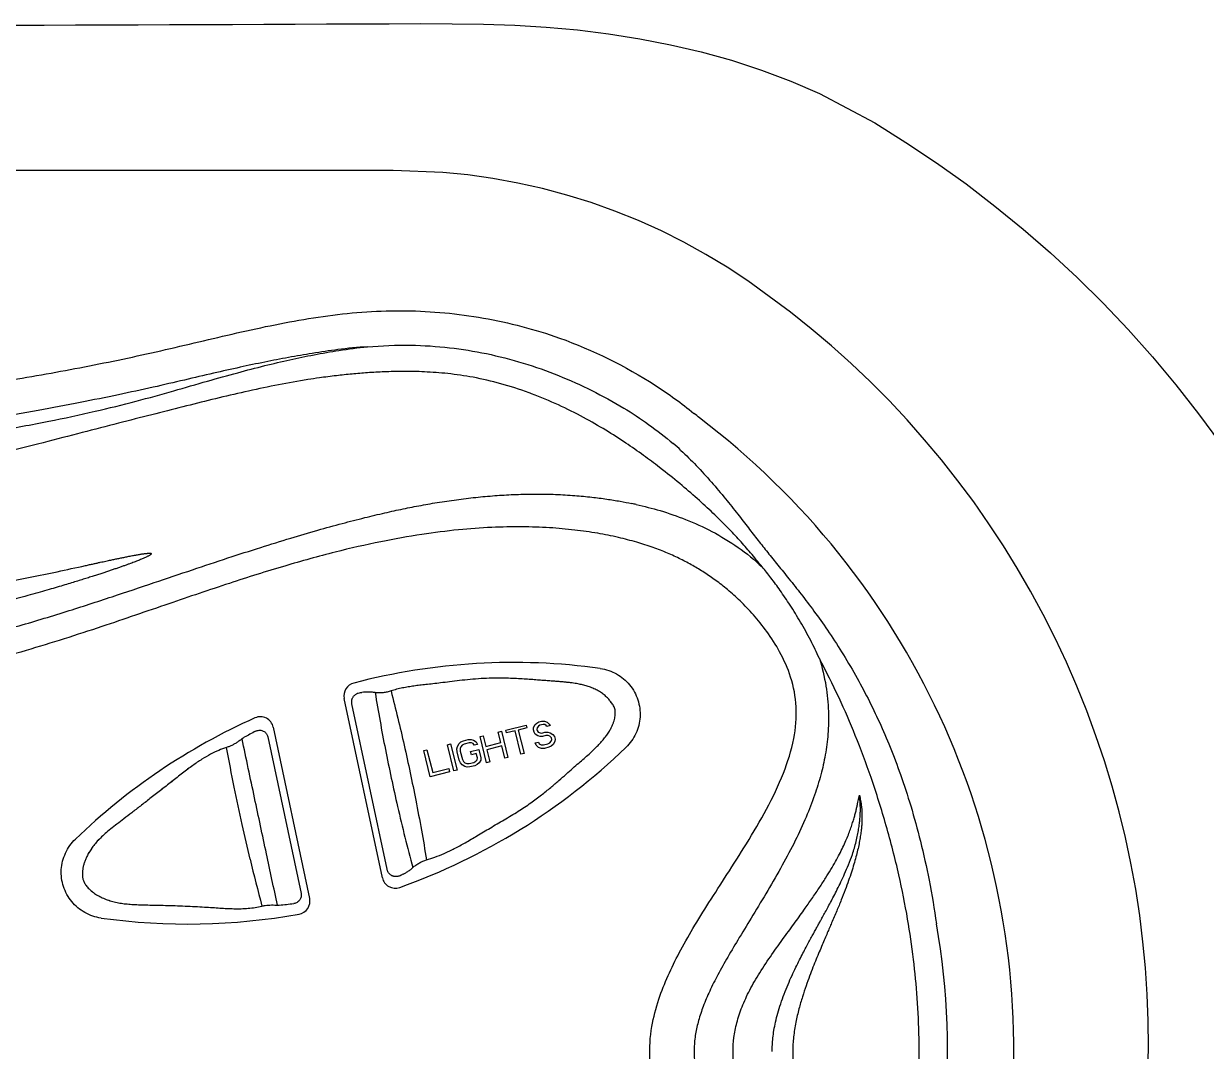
# Model space of a CAD drawing. Extents: x 403 to 503, y 484 to 637.
# Drawn here: x 455.102 to 459.494, y 504.597 to 508.412 of the extents above; entities that cross this region are included whole.
import ezdxf

# ---------------------------------------------------------------- set-up
doc = ezdxf.new("R2010")
doc.units = 0
doc.header["$MEASUREMENT"] = 0
doc.layers.add('1', color=4, linetype='Continuous')

# ---------------------------------------------------------------- blocks, each defined once
blk = doc.blocks.new('main_control')
at = {"color": 3, "linetype": 'Continuous'}
for p, q in [((15.3187, 17.8511), (15.307, 17.8602)), ((14.278, 16.3371), (14.1367, 17.002)), ((14.2953, 16.3685), (14.1649, 16.982)), ((15.1305, 16.9849), (15.1254, 16.9908)), ((14.8453, 16.9052), (14.8522, 16.9113)), ((14.8522, 16.9113), (14.8597, 16.9154)), ((14.8597, 16.9154), (14.8696, 16.9178)), ((14.8696, 16.9178), (14.8801, 16.9182)), ((14.8801, 16.9182), (14.8896, 16.914)), ((14.8896, 16.914), (14.8976, 16.9073)), ((13.8731, 16.8958), (14.0081, 16.2604)), ((14.7085, 16.8776), (14.7204, 16.8806)), ((14.7182, 16.8384), (14.7085, 16.8776)), ((14.7204, 16.8806), (14.7446, 16.7836)), ((14.7363, 16.8846), (14.8119, 16.9034)), ((14.7389, 16.8743), (14.7363, 16.8846)), ((14.7707, 16.8822), (14.7389, 16.8743)), ((14.7923, 16.7955), (14.7707, 16.8822)), ((14.8145, 16.8931), (14.7827, 16.8852)), ((14.7827, 16.8852), (14.8043, 16.7985)), ((14.8119, 16.9034), (14.8145, 16.8931)), ((14.8394, 16.8949), (14.8453, 16.9052)), ((14.8395, 16.8862), (14.8394, 16.8949)), ((14.8415, 16.8779), (14.8395, 16.8862)), ((14.8456, 16.8702), (14.8415, 16.8779)), ((14.8556, 16.8639), (14.8456, 16.8702)), ((14.8524, 16.8938), (14.8519, 16.8871)), ((14.8519, 16.8871), (14.853, 16.883)), ((14.8573, 16.8994), (14.8524, 16.8938)), ((14.853, 16.883), (14.8565, 16.8773)), ((14.8565, 16.8773), (14.8635, 16.8746)), ((14.8628, 16.903), (14.8573, 16.8994)), ((14.8747, 16.9059), (14.8628, 16.903)), ((14.8635, 16.8746), (14.87, 16.8741)), ((14.87, 16.8741), (14.8819, 16.877)), ((14.885, 16.8647), (14.8731, 16.8617)), ((14.8812, 16.9054), (14.8747, 16.9059)), ((14.8862, 16.9022), (14.8812, 16.9054)), ((14.8819, 16.877), (14.8924, 16.8775)), ((14.8935, 16.8646), (14.885, 16.8647)), ((14.8892, 16.8986), (14.8862, 16.9022)), ((14.9012, 16.9016), (14.8892, 16.8986)), ((14.8924, 16.8775), (14.9014, 16.8753)), ((14.9005, 16.8619), (14.8935, 16.8646)), ((14.8976, 16.9073), (14.9012, 16.9016)), ((14.9014, 16.8753), (14.9114, 16.869)), ((14.9114, 16.869), (14.9174, 16.8618)), ((13.8523, 16.8606), (13.9761, 16.278)), ((14.5194, 16.8305), (14.5314, 16.8335)), ((14.5436, 16.7335), (14.5194, 16.8305)), ((14.5314, 16.8335), (14.5555, 16.7365)), ((14.5549, 16.8152), (14.5568, 16.8245)), ((14.5568, 16.8245), (14.5627, 16.8347)), ((14.5627, 16.8347), (14.5697, 16.8409)), ((14.5698, 16.8233), (14.5674, 16.8162)), ((14.5697, 16.8409), (14.5791, 16.8454)), ((14.5748, 16.829), (14.5698, 16.8233)), ((14.5822, 16.833), (14.5748, 16.829)), ((14.5791, 16.8454), (14.597, 16.8499)), ((14.6001, 16.8375), (14.5822, 16.833)), ((14.597, 16.8499), (14.6075, 16.8503)), ((14.6086, 16.8374), (14.6001, 16.8375)), ((14.6075, 16.8503), (14.6165, 16.8481)), ((14.6156, 16.8348), (14.6086, 16.8374)), ((14.6191, 16.8291), (14.6156, 16.8348)), ((14.6165, 16.8481), (14.6265, 16.8419)), ((14.6311, 16.832), (14.6191, 16.8291)), ((14.6265, 16.8419), (14.6311, 16.832)), ((14.6408, 16.8608), (14.6527, 16.8638)), ((14.665, 16.7637), (14.6408, 16.8608)), ((14.6527, 16.8638), (14.6625, 16.8245)), ((14.6625, 16.8245), (14.7182, 16.8384)), ((14.7213, 16.826), (14.6656, 16.8121)), ((14.7326, 16.7806), (14.7213, 16.826)), ((14.8454, 16.8372), (14.8573, 16.8402)), ((14.8494, 16.8295), (14.8454, 16.8372)), ((14.8579, 16.8206), (14.8494, 16.8295)), ((14.8646, 16.8618), (14.8556, 16.8639)), ((14.8573, 16.8402), (14.8608, 16.8345)), ((14.8694, 16.8169), (14.8579, 16.8206)), ((14.8608, 16.8345), (14.8683, 16.8298)), ((14.8731, 16.8617), (14.8646, 16.8618)), ((14.8683, 16.8298), (14.8768, 16.8297)), ((14.8768, 16.8297), (14.8927, 16.8337)), ((14.8958, 16.8213), (14.8799, 16.8173)), ((14.8927, 16.8337), (14.9002, 16.8377)), ((14.9053, 16.8258), (14.8958, 16.8213)), ((14.9002, 16.8377), (14.9051, 16.8434)), ((14.906, 16.8567), (14.9005, 16.8619)), ((14.9051, 16.8434), (14.9076, 16.8505)), ((14.9122, 16.832), (14.9053, 16.8258)), ((14.9076, 16.8505), (14.906, 16.8567)), ((14.9181, 16.8422), (14.9122, 16.832)), ((14.9174, 16.8618), (14.92, 16.8515)), ((14.92, 16.8515), (14.9181, 16.8422)), ((14.4319, 16.8087), (14.4438, 16.8117)), ((14.456, 16.7117), (14.4319, 16.8087)), ((14.4438, 16.8117), (14.4649, 16.727)), ((14.5555, 16.8044), (14.5549, 16.8152)), ((14.5632, 16.7735), (14.5555, 16.8044)), ((14.5674, 16.8162), (14.5674, 16.8074)), ((14.5674, 16.8074), (14.5752, 16.7764)), ((14.6058, 16.806), (14.6357, 16.8135)), ((14.6089, 16.7936), (14.6058, 16.806)), ((14.6268, 16.7981), (14.6089, 16.7936)), ((14.631, 16.7816), (14.6268, 16.7981)), ((14.6305, 16.7749), (14.631, 16.7816)), ((14.6357, 16.8135), (14.6434, 16.7825)), ((14.6434, 16.7825), (14.6435, 16.7737)), ((14.6656, 16.8121), (14.6769, 16.7667)), ((14.7446, 16.7836), (14.7326, 16.7806)), ((14.8043, 16.7985), (14.7923, 16.7955)), ((14.8799, 16.8173), (14.8694, 16.8169)), ((14.4649, 16.727), (14.5246, 16.7419)), ((14.5246, 16.7419), (14.5277, 16.7295)), ((14.5555, 16.7365), (14.5436, 16.7335)), ((14.5678, 16.7636), (14.5632, 16.7735)), ((14.5738, 16.7564), (14.5678, 16.7636)), ((14.5838, 16.7501), (14.5738, 16.7564)), ((14.5752, 16.7764), (14.5792, 16.7687)), ((14.5792, 16.7687), (14.5847, 16.7635)), ((14.5928, 16.748), (14.5838, 16.7501)), ((14.5847, 16.7635), (14.5917, 16.7608)), ((14.5917, 16.7608), (14.6002, 16.7608)), ((14.6033, 16.7484), (14.5928, 16.748)), ((14.6002, 16.7608), (14.6181, 16.7652)), ((14.6212, 16.7528), (14.6033, 16.7484)), ((14.6181, 16.7652), (14.6256, 16.7693)), ((14.6306, 16.7574), (14.6212, 16.7528)), ((14.6256, 16.7693), (14.6305, 16.7749)), ((14.6376, 16.7635), (14.6306, 16.7574)), ((14.6435, 16.7737), (14.6376, 16.7635)), ((14.6769, 16.7667), (14.665, 16.7637)), ((14.5277, 16.7295), (14.456, 16.7117))]:
    blk.add_line(p, q, dxfattribs=at)
for centre, radius, start, end in [((14.4557, 15.3032), 2.9183, 98.9575, 99.4919), ((14.437, 15.4224), 2.7977, 98.0729, 98.9597), ((14.3355, 16.8084), 1.415, 69.4462, 69.8674), ((14.3502, 16.7156), 1.7282, 50.2301, 51.1092), ((14.9253, 17.4321), 0.6738, 46.81, 49.9905), ((14.8932, 16.1569), 1.5995, 78.1885, 78.7644), ((14.766, 14.7869), 2.349, 82.1362, 104.642), ((14.1846, 17.0122), 0.049, 104.642, 192), ((14.1935, 17.0861), 0.0621, 273.776, 278.2477), ((14.766, 14.7869), 2.349, 114.1483, 133.8638), ((13.8251, 16.8856), 0.049, 12, 114.1483), ((14.9133, 14.7643), 2.388, 117.5897, 118.7354), ((14.9451, 16.9913), 0.208, 318.1956, 323.2256), ((13.8833, 16.6881), 0.2075, 127.5132, 128.7583), ((13.7965, 16.8014), 0.0648, 118.7933, 127.5763), ((13.5549, 18.5142), 2.349, 289.5864, 313.8638), ((15.2207, 16.674), 0.8412, 342.6532, 346.0761), ((20.0754, 17.9094), 6.4658, 193.4497, 195.03852), ((20.0765, 17.9097), 6.4669, 193.44979, 195.03842), ((14.3806, 16.2956), 0.0602, 115.2093, 121.564), ((14.326, 16.3473), 0.049, 192, 289.5864), ((13.9602, 16.2502), 0.049, 280.1475, 12), ((13.8906, 16.448), 0.2127, 266.8156, 269.4916), ((13.8905, 16.4482), 0.2129, 266.8288, 269.5087), ((13.8892, 16.2963), 0.0611, 269.4691, 275.3687), ((13.8892, 16.2964), 0.0611, 269.486, 275.3683), ((13.6824, 18.4879), 2.2624, 275.3903, 276.7735), ((13.6824, 18.4879), 2.2624, 275.3907, 276.7735), ((13.5549, 18.5142), 2.349, 262.1362, 280.1475), ((13.671, 15.6926), 2.7062, 354.1664, 10.0662)]:
    blk.add_arc(centre, radius, start, end, dxfattribs=at)
at = {"color": 4, "linetype": 'Continuous'}
blk.add_arc((13.671, 15.6926), 2.952, 301.3467, 52.8, dxfattribs=at)
blk.add_open_spline([(6.4067, 18.0607), (6.4529, 18.098), (6.6081, 18.2105), (6.8699, 18.3394), (7.1866, 18.4223), (7.4289, 18.4447), (7.6221, 18.4396), (7.8144, 18.4196), (8.0517, 18.3733), (8.3329, 18.3041), (8.6161, 18.2425), (8.9011, 18.1901), (9.2831, 18.1308), (9.7631, 18.0747), (10.3414, 18.0324), (10.921, 18.0177), (11.5005, 18.0324), (12.0788, 18.0747), (12.5589, 18.1308), (12.9408, 18.1901), (13.2258, 18.2425), (13.509, 18.3041), (13.7902, 18.3733), (14.0275, 18.4196), (14.2198, 18.4396), (14.4131, 18.4447), (14.6554, 18.4223), (14.972, 18.3394), (15.2338, 18.2105), (15.389, 18.098), (15.4352, 18.0607)], degree=3, knots=[0, 0, 0, 0, 0.178027, 0.574338, 0.866146, 1.156033, 1.30086, 1.445718, 1.73541, 2.02509, 2.314758, 2.604515, 2.89439, 3.474275, 4.05394, 4.633339, 5.212738, 5.792404, 6.372289, 6.662164, 6.951921, 7.241589, 7.531269, 7.820961, 7.965819, 8.110646, 8.400533, 8.692341, 9.088652, 9.266679, 9.266679, 9.266679, 9.266679], dxfattribs=at)
at = {"color": 3, "linetype": 'Continuous'}
for points, knots in [([(14.2226, 18.3076), (14.2759, 18.3124), (14.3779, 18.3162), (14.5257, 18.3068), (14.6657, 18.2842), (14.8011, 18.2494), (14.932, 18.203), (15.0566, 18.1468), (15.1357, 18.1035), (15.1744, 18.0804)], [0, 0, 0, 0, 0.1604132, 0.30555, 0.4437532, 0.585066, 0.7245216, 0.8596035, 0.9948088, 0.9948088, 0.9948088, 0.9948088]), ([(14.2226, 18.3076), (14.186, 18.3055), (14.1175, 18.2989), (14.02, 18.284), (13.9295, 18.2682), (13.8401, 18.251), (13.7471, 18.2314), (13.6478, 18.2089), (13.5403, 18.1837), (13.423, 18.1565), (13.294, 18.1286), (13.1518, 18.0996), (12.9958, 18.0701), (12.8257, 18.0407), (12.6407, 18.0117), (12.4392, 17.9837), (12.2195, 17.9574), (11.9798, 17.9334), (11.7181, 17.9129), (11.4317, 17.897), (11.1176, 17.8874), (10.7792, 17.8864), (10.4365, 17.8955), (10.1129, 17.9133), (9.8234, 17.9368), (9.5661, 17.9636), (9.3359, 17.9925), (9.1287, 18.0226), (8.9415, 18.0531), (8.7716, 18.0837), (8.6178, 18.1139), (8.4788, 18.1432), (8.353, 18.1715), (8.2386, 18.1984), (8.1341, 18.2227), (8.0378, 18.2436), (7.9472, 18.2618), (7.858, 18.278), (7.7649, 18.2933), (7.6622, 18.3059), (7.5472, 18.3119), (7.4661, 18.3091), (7.4239, 18.306)], [0, 0, 0, 0, 0.110154, 0.206247, 0.295913, 0.385576, 0.479466, 0.580824, 0.691188, 0.810879, 0.941972, 1.087097, 1.246186, 1.418372, 1.604868, 1.807842, 2.028639, 2.268782, 2.530524, 2.8161, 3.129002, 3.473359, 3.830932, 4.157299, 4.445535, 4.702335, 4.933294, 5.141512, 5.330251, 5.502508, 5.659228, 5.800628, 5.928575, 6.046027, 6.153138, 6.250574, 6.341543, 6.430362, 6.522511, 6.624597, 6.740726, 6.867564, 6.867564, 6.867564, 6.867564]), ([(7.4239, 18.306), (7.4512, 18.3072), (7.503, 18.3081), (7.5777, 18.3055), (7.6486, 18.2998), (7.7207, 18.2909), (7.7966, 18.2786), (7.8773, 18.2633), (7.9634, 18.2449), (8.0568, 18.2228), (8.1588, 18.1964), (8.2694, 18.1658), (8.3896, 18.1326), (8.5221, 18.0982), (8.6711, 18.0632), (8.8408, 18.0274), (9.0335, 17.992), (9.2495, 17.9583), (9.4887, 17.9278), (9.7522, 17.9023), (10.0422, 17.883), (10.3635, 17.8698), (10.7185, 17.8634), (11.0946, 17.8635), (11.4651, 17.8699), (11.8061, 17.884), (12.1094, 17.9043), (12.3793, 17.9302), (12.621, 17.9603), (12.838, 17.9936), (13.0322, 18.029), (13.2054, 18.0662), (13.36, 18.1043), (13.499, 18.1427), (13.6241, 18.1792), (13.7368, 18.2109), (13.8389, 18.2374), (13.9334, 18.2596), (14.0251, 18.2788), (14.1208, 18.2958), (14.1873, 18.3043), (14.2226, 18.3076)], [0, 0, 0, 0, 0.081876, 0.155383, 0.224151, 0.295171, 0.373152, 0.454916, 0.541436, 0.637217, 0.742887, 0.857462, 0.981537, 1.116996, 1.268014, 1.440737, 1.637365, 1.855746, 2.096282, 2.360829, 2.649742, 2.968042, 3.325546, 3.714725, 4.096251, 4.43723, 4.738479, 5.008199, 5.250446, 5.469193, 5.666676, 5.842533, 6.000413, 6.144457, 6.275087, 6.39139, 6.495683, 6.59144, 6.682573, 6.776608, 6.883253, 6.883253, 6.883253, 6.883253]), ([(14.8226, 18.1369), (14.788, 18.1496), (14.7195, 18.1717), (14.6184, 18.1952), (14.5235, 18.2089), (14.4366, 18.2153), (14.358, 18.2168), (14.2876, 18.2152), (14.2244, 18.2117), (14.1652, 18.2069), (14.1056, 18.2006), (14.0652, 18.1953), (14.0442, 18.1923)], [0, 0, 0, 0, 0.1104762, 0.2157489, 0.3109283, 0.3979, 0.4769471, 0.5466426, 0.6090574, 0.6666766, 0.7250961, 0.7888173, 0.7888173, 0.7888173, 0.7888173]), ([(13.9745, 18.1816), (13.9378, 18.1754), (13.864, 18.1617), (13.7543, 18.1378), (13.6452, 18.1118), (13.5347, 18.0842), (13.419, 18.055), (13.2945, 18.023), (13.1599, 17.9882), (13.0134, 17.9505), (12.9113, 17.9249), (12.8578, 17.912)], [0, 0, 0, 0, 0.111463, 0.225181, 0.336802, 0.447854, 0.566832, 0.695002, 0.833399, 0.983835, 1.149005, 1.149005, 1.149005, 1.149005]), ([(15.307, 17.8602), (15.2875, 17.8753), (15.2465, 17.9062), (15.1804, 17.9524), (15.1064, 17.9997), (15.0232, 18.0474), (14.9313, 18.0933), (14.866, 18.1207), (14.8323, 18.1333)], [0, 0, 0, 0, 0.0739505, 0.1541858, 0.241757, 0.3374849, 0.4417598, 0.5496577, 0.5496577, 0.5496577, 0.5496577]), ([(15.1744, 18.0804), (15.2058, 18.0613), (15.269, 18.0196), (15.3289, 17.9733), (15.3585, 17.9483)], [0, 0, 0, 0, 0.1102872, 0.2267994, 0.2267994, 0.2267994, 0.2267994]), ([(15.3865, 17.9234), (15.406, 17.9051), (15.4448, 17.8666), (15.5, 17.8064), (15.551, 17.7457), (15.5962, 17.6887), (15.636, 17.6369), (15.6729, 17.5894), (15.7095, 17.5435), (15.7479, 17.4961), (15.7896, 17.4449), (15.8346, 17.3882), (15.8825, 17.3249), (15.9329, 17.2538), (15.9847, 17.1746), (16.0351, 17.0897), (16.0819, 17.0025), (16.1246, 16.9135), (16.165, 16.8196), (16.2043, 16.7161), (16.2424, 16.5997), (16.2782, 16.4689), (16.3104, 16.3228), (16.3277, 16.2199), (16.3355, 16.1656)], [0, 0, 0, 0, 0.080191, 0.163954, 0.24489, 0.318002, 0.382244, 0.441019, 0.498456, 0.558293, 0.623908, 0.696641, 0.775414, 0.861844, 0.958247, 1.059232, 1.157839, 1.25507, 1.355289, 1.464509, 1.587005, 1.722587, 1.871074, 2.035616, 2.035616, 2.035616, 2.035616]), ([(15.6456, 17.543), (15.6325, 17.5586), (15.6051, 17.5898), (15.5607, 17.6367), (15.5108, 17.686), (15.4539, 17.7388), (15.3894, 17.7948), (15.3432, 17.8321), (15.3187, 17.8511)], [0, 0, 0, 0, 0.0612468, 0.1243683, 0.1935715, 0.2718708, 0.3570538, 0.4499926, 0.4499926, 0.4499926, 0.4499926]), ([(10.921, 17.0187), (11.0465, 17.018), (11.2862, 17.0216), (11.6289, 17.0413), (11.9394, 17.0723), (12.2204, 17.1122), (12.4746, 17.1589), (12.7041, 17.2109), (12.9116, 17.2662), (13.0994, 17.3228), (13.2701, 17.3784), (13.426, 17.4308), (13.5692, 17.4791), (13.7012, 17.5229), (13.8228, 17.5622), (13.9339, 17.5966), (14.0348, 17.6263), (14.1264, 17.6516), (14.2095, 17.6731), (14.2849, 17.691), (14.3547, 17.7062), (14.4224, 17.7195), (14.4913, 17.7314), (14.562, 17.7417), (14.6333, 17.7501), (14.7041, 17.7563), (14.7749, 17.7601), (14.8472, 17.7616), (14.9201, 17.7603), (14.9901, 17.7563), (15.0535, 17.7503), (15.1094, 17.743), (15.1591, 17.7349), (15.1902, 17.7288), (15.2049, 17.7257)], [0, 0, 0, 0, 0.376717, 0.718761, 1.029663, 1.312482, 1.570054, 1.804643, 2.018419, 2.214033, 2.392968, 2.556953, 2.707586, 2.846202, 2.974201, 3.090846, 3.195389, 3.289717, 3.375702, 3.452948, 3.52223, 3.589898, 3.659963, 3.731937, 3.80431, 3.875212, 3.945258, 4.016787, 4.092328, 4.163893, 4.227128, 4.283153, 4.333198, 4.378145, 4.378145, 4.378145, 4.378145]), ([(15.2206, 17.7225), (15.2505, 17.7159), (15.3125, 17.6999), (15.4071, 17.6676), (15.5047, 17.6232), (15.6008, 17.565), (15.6602, 17.5168), (15.6882, 17.4904)], [0, 0, 0, 0, 0.0918739, 0.1919161, 0.2995388, 0.412795, 0.5281622, 0.5281622, 0.5281622, 0.5281622]), ([(15.223, 17.5822), (15.2004, 17.5888), (15.1522, 17.6013), (15.0753, 17.6165), (14.9899, 17.6287), (14.8961, 17.637), (14.7933, 17.6404), (14.6805, 17.6382), (14.5563, 17.629), (14.4189, 17.6116), (14.2661, 17.5843), (14.0961, 17.5452), (13.9085, 17.4932), (13.7029, 17.4283), (13.4771, 17.3515), (13.2267, 17.265), (12.9454, 17.1748), (12.6274, 17.0914), (12.2691, 17.0197), (11.867, 16.9638), (11.4169, 16.9279), (11.1001, 16.9213), (10.9334, 16.9223)], [0, 0, 0, 0, 0.070705, 0.149178, 0.235248, 0.329134, 0.431536, 0.543825, 0.667435, 0.804785, 0.959183, 1.133078, 1.327869, 1.543038, 1.779807, 2.043325, 2.337907, 2.665575, 3.029243, 3.433373, 3.882809, 4.383119, 4.383119, 4.383119, 4.383119]), ([(10.9635, 14.4489), (11.1152, 14.452), (11.4026, 14.4455), (11.8096, 14.4057), (12.1721, 14.3492), (12.4967, 14.2844), (12.7888, 14.2169), (13.0531, 14.1502), (13.293, 14.0864), (13.5114, 14.0269), (13.7094, 13.9725), (13.8871, 13.9233), (14.0453, 13.8803), (14.186, 13.8444), (14.312, 13.8151), (14.4258, 13.7919), (14.5291, 13.7745), (14.6228, 13.7623), (14.7071, 13.7546), (14.7833, 13.7508), (14.8529, 13.75), (14.9183, 13.752), (14.9819, 13.7565), (15.0465, 13.7639), (15.1152, 13.7751), (15.191, 13.792), (15.2757, 13.8173), (15.3689, 13.8547), (15.4684, 13.9089), (15.5703, 13.9835), (15.6668, 14.0792), (15.7466, 14.189), (15.7996, 14.3045), (15.8205, 14.4227), (15.8072, 14.5443), (15.7662, 14.6714), (15.7007, 14.8052), (15.6176, 14.9439), (15.5285, 15.0813), (15.446, 15.2111), (15.3776, 15.3292), (15.3242, 15.4401), (15.2864, 15.5512), (15.2668, 15.6669), (15.2747, 15.781), (15.3019, 15.8833), (15.3378, 15.9742), (15.3812, 16.0613), (15.4327, 16.1513), (15.4924, 16.2478), (15.5596, 16.3519), (15.633, 16.4663), (15.7063, 16.5903), (15.7688, 16.7197), (15.8088, 16.8475), (15.8202, 16.9695), (15.7989, 17.0798), (15.7575, 17.1727), (15.7088, 17.2492), (15.6586, 17.3116), (15.6093, 17.3631), (15.5621, 17.4053), (15.5173, 17.4403), (15.4741, 17.47), (15.4306, 17.4963), (15.3851, 17.5204), (15.336, 17.5429), (15.2817, 17.5639), (15.2433, 17.5763), (15.223, 17.5822)], [0, 0, 0, 0, 0.455153, 0.861222, 1.226025, 1.555412, 1.853982, 2.125455, 2.372915, 2.598826, 2.804561, 2.988953, 3.152015, 3.296261, 3.424562, 3.539996, 3.644651, 3.738948, 3.823246, 3.898685, 3.967523, 4.032139, 4.09495, 4.158793, 4.227168, 4.303604, 4.391589, 4.492184, 4.604266, 4.730459, 4.870086, 5.010274, 5.135427, 5.248068, 5.366018, 5.498571, 5.646723, 5.811899, 5.9836, 6.138065, 6.273213, 6.3928, 6.506774, 6.624245, 6.742196, 6.846741, 6.940902, 7.034855, 7.138449, 7.251763, 7.375366, 7.510248, 7.659387, 7.807319, 7.940547, 8.059097, 8.170841, 8.273453, 8.362669, 8.442182, 8.513269, 8.576211, 8.632066, 8.683567, 8.733623, 8.784516, 8.837927, 8.89553, 8.95895, 8.95895, 8.95895, 8.95895]), ([(13.4198, 17.5393), (13.4192, 17.5381), (13.4182, 17.5356), (13.4143, 17.5343), (13.4112, 17.5318), (13.4071, 17.53), (13.4028, 17.5277), (13.3978, 17.5254), (13.3923, 17.523), (13.3862, 17.5204), (13.3796, 17.5176), (13.3724, 17.5147), (13.3646, 17.5117), (13.3561, 17.5084), (13.3469, 17.505), (13.3369, 17.5012), (13.3258, 17.4973), (13.3139, 17.493), (13.3013, 17.4886), (13.2882, 17.4841), (13.2747, 17.4795), (13.2609, 17.4749), (13.2468, 17.4702), (13.232, 17.4653), (13.2163, 17.4603), (13.1996, 17.4549), (13.1815, 17.4492), (13.1619, 17.443), (13.1404, 17.4364), (13.1169, 17.4293), (13.0911, 17.4215), (13.0627, 17.4131), (13.0315, 17.4041), (12.9973, 17.3943), (12.96, 17.3838), (12.9194, 17.3726), (12.8757, 17.3608), (12.8286, 17.3484), (12.778, 17.3353), (12.7429, 17.3265), (12.7248, 17.322)], [0, 0, 0, 0, 0.0038772, 0.0076475, 0.0115707, 0.0159703, 0.0209009, 0.026309, 0.0323408, 0.0389538, 0.0461448, 0.0539107, 0.0622654, 0.0712683, 0.0810454, 0.0917403, 0.1034686, 0.1161773, 0.1296431, 0.1436237, 0.1578841, 0.1723389, 0.1871763, 0.2026494, 0.219007, 0.2364977, 0.2553701, 0.275873, 0.2982549, 0.3227645, 0.3496496, 0.3791573, 0.4115333, 0.447026, 0.4858357, 0.5279224, 0.5732197, 0.6217979, 0.6739292, 0.7301332, 0.7301332, 0.7301332, 0.7301332]), ([(13.1754, 17.4957), (13.1806, 17.4968), (13.1907, 17.499), (13.205, 17.5022), (13.2182, 17.5051), (13.2302, 17.5077), (13.2412, 17.5101), (13.2512, 17.5122), (13.2605, 17.5142), (13.2692, 17.5161), (13.2773, 17.5178), (13.285, 17.5195), (13.2923, 17.521), (13.2995, 17.5225), (13.3067, 17.524), (13.3139, 17.5255), (13.3213, 17.527), (13.3291, 17.5285), (13.3371, 17.5301), (13.3455, 17.5317), (13.3538, 17.5333), (13.3618, 17.5348), (13.3691, 17.5361), (13.3758, 17.5372), (13.3819, 17.5382), (13.3874, 17.5391), (13.3925, 17.5398), (13.3973, 17.5404), (13.4019, 17.5409), (13.4062, 17.5413), (13.4103, 17.5415), (13.4142, 17.5416), (13.4177, 17.5417), (13.4195, 17.5401), (13.4198, 17.5393)], [0, 0, 0, 0, 0.0161075, 0.0308051, 0.0442106, 0.0564473, 0.0676383, 0.0779068, 0.0873762, 0.0961698, 0.1044112, 0.1122237, 0.1197309, 0.1270563, 0.1343236, 0.1416562, 0.1491777, 0.1570165, 0.1652858, 0.1738941, 0.1825006, 0.1906957, 0.1981817, 0.2049219, 0.2110278, 0.2166023, 0.2217452, 0.2265576, 0.2311161, 0.2354466, 0.2395394, 0.2434018, 0.2471638, 0.2497877, 0.2497877, 0.2497877, 0.2497877]), ([(15.6882, 17.4904), (15.6812, 17.4995), (15.6671, 17.5171), (15.6528, 17.5346), (15.6456, 17.543)], [0, 0, 0, 0, 0.03455826, 0.06769275, 0.06769275, 0.06769275, 0.06769275]), ([(11.1442, 17.2272), (11.2332, 17.2296), (11.4024, 17.2367), (11.6429, 17.2542), (11.8586, 17.2755), (12.0521, 17.2988), (12.2256, 17.3228), (12.3811, 17.3464), (12.521, 17.3692), (12.6478, 17.3911), (12.7631, 17.412), (12.8693, 17.4322), (12.9706, 17.4522), (13.0722, 17.4732), (13.1405, 17.488), (13.1754, 17.4957)], [0, 0, 0, 0, 0.26724, 0.507845, 0.723205, 0.917568, 1.092492, 1.248607, 1.389323, 1.517866, 1.634616, 1.740728, 1.842134, 1.944565, 2.051789, 2.051789, 2.051789, 2.051789]), ([(15.9007, 17.1512), (15.8906, 17.1736), (15.8685, 17.2192), (15.832, 17.2851), (15.7937, 17.3468), (15.7569, 17.4016), (15.7226, 17.4489), (15.6995, 17.4774), (15.6883, 17.4904)], [0, 0, 0, 0, 0.0737068, 0.1520761, 0.2258697, 0.2915789, 0.3497357, 0.4013548, 0.4013548, 0.4013548, 0.4013548]), ([(15.9007, 17.1512), (15.9113, 17.1176), (15.9269, 17.0525), (15.9362, 16.9579), (15.9341, 16.8723), (15.9239, 16.7936), (15.9069, 16.7178), (15.883, 16.6407), (15.8512, 16.5592), (15.8109, 16.4724), (15.7629, 16.3816), (15.7096, 16.2895), (15.6557, 16.2005), (15.6056, 16.1185), (15.5617, 16.0452), (15.5245, 15.9792), (15.4938, 15.9183), (15.4696, 15.8618), (15.4519, 15.8087), (15.4401, 15.7573), (15.4344, 15.7038), (15.4373, 15.6449), (15.4506, 15.5804), (15.4741, 15.512), (15.5063, 15.441), (15.5459, 15.3671), (15.5918, 15.2888), (15.6429, 15.2041), (15.6991, 15.1113), (15.7593, 15.008), (15.8202, 14.8929), (15.8747, 14.7682), (15.9145, 14.6401), (15.9347, 14.5146), (15.935, 14.3909), (15.9213, 14.31), (15.9108, 14.2693)], [0, 0, 0, 0, 0.105643, 0.200057, 0.284273, 0.361978, 0.437832, 0.516993, 0.604004, 0.700122, 0.803737, 0.912215, 1.019183, 1.116016, 1.200415, 1.275555, 1.343366, 1.404726, 1.459961, 1.510857, 1.562843, 1.62089, 1.687036, 1.75961, 1.837336, 1.920868, 2.011081, 2.10955, 2.2176, 2.33657, 2.468243, 2.607986, 2.744226, 2.86944, 2.987901, 3.11405, 3.11405, 3.11405, 3.11405]), ([(15.9108, 14.2693), (15.9265, 14.299), (15.9584, 14.3624), (16.0057, 14.4649), (16.0543, 14.5812), (16.1035, 14.7124), (16.1511, 14.8594), (16.1947, 15.0219), (16.2312, 15.1985), (16.2576, 15.3837), (16.271, 15.5657), (16.2726, 15.7346), (16.2656, 15.8885), (16.2514, 16.0363), (16.2291, 16.1891), (16.1959, 16.3549), (16.1507, 16.5303), (16.0963, 16.7028), (16.0374, 16.8609), (15.9734, 17.0086), (15.9263, 17.1029), (15.9007, 17.1512)], [0, 0, 0, 0, 0.100881, 0.212788, 0.338706, 0.478903, 0.63313, 0.801855, 0.983583, 1.173585, 1.362616, 1.530642, 1.680078, 1.824747, 1.975921, 2.143184, 2.331726, 2.519084, 2.685431, 2.837682, 3.001641, 3.001641, 3.001641, 3.001641]), ([(15.0874, 17.1138), (15.098, 17.1124), (15.1188, 17.1074), (15.1481, 17.0943), (15.1745, 17.0762), (15.1972, 17.0535), (15.215, 17.0268), (15.2277, 16.9973), (15.2348, 16.966), (15.236, 16.9339), (15.231, 16.9023), (15.2203, 16.872), (15.2043, 16.8443), (15.1904, 16.828), (15.1827, 16.8206)], [0, 0, 0, 0, 0.0319368, 0.0638278, 0.095699, 0.1275627, 0.1594619, 0.1913954, 0.2233288, 0.255228, 0.2870918, 0.318963, 0.350854, 0.3827907, 0.3827907, 0.3827907, 0.3827907]), ([(15.1254, 16.9908), (15.124, 16.9928), (15.1211, 16.9966), (15.1162, 17.0021), (15.1107, 17.0076), (15.1048, 17.0129), (15.0983, 17.0182), (15.0914, 17.0233), (15.0839, 17.0281), (15.0761, 17.0327), (15.068, 17.0369), (15.0597, 17.0406), (15.0513, 17.044), (15.0429, 17.0469), (15.0345, 17.0496), (15.0259, 17.0519), (15.0173, 17.054), (15.0084, 17.0558), (14.9987, 17.0576), (14.9879, 17.0593), (14.9761, 17.0609), (14.9632, 17.0623), (14.9494, 17.0636), (14.9344, 17.0649), (14.918, 17.0661), (14.8999, 17.0674), (14.8802, 17.0689), (14.8588, 17.0705), (14.8356, 17.0723), (14.8105, 17.074), (14.7831, 17.0757), (14.7531, 17.0771), (14.7199, 17.078), (14.6835, 17.0779), (14.6444, 17.0763), (14.6044, 17.073), (14.5654, 17.0688), (14.529, 17.0644), (14.4959, 17.0603), (14.4666, 17.0569), (14.4407, 17.054), (14.4174, 17.0514), (14.3955, 17.0486), (14.374, 17.0454), (14.3526, 17.0415), (14.3312, 17.0366), (14.3171, 17.0325), (14.3102, 17.0302)], [0, 0, 0, 0, 0.0070553, 0.0144203, 0.0221288, 0.0301603, 0.0384923, 0.047109, 0.056013, 0.0651154, 0.074297, 0.0834326, 0.0924003, 0.1012586, 0.1101493, 0.1190127, 0.1277645, 0.1367415, 0.1464604, 0.1573511, 0.1693703, 0.1822907, 0.1961242, 0.2110912, 0.2274546, 0.2454689, 0.2653047, 0.286787, 0.3099115, 0.3349795, 0.3623289, 0.3922688, 0.4252475, 0.4618228, 0.5015491, 0.5424687, 0.5822106, 0.6192064, 0.652674, 0.6820705, 0.7077542, 0.7308208, 0.7524867, 0.7739835, 0.7958682, 0.8179527, 0.8398317, 0.8398317, 0.8398317, 0.8398317]), ([(15.1254, 16.9908), (15.124, 16.9928), (15.1211, 16.9966), (15.1162, 17.0021), (15.1107, 17.0076), (15.1048, 17.0129), (15.0983, 17.0182), (15.0914, 17.0233), (15.0839, 17.0281), (15.0761, 17.0327), (15.068, 17.0369), (15.0597, 17.0406), (15.0513, 17.044), (15.0429, 17.0469), (15.0345, 17.0496), (15.0259, 17.0519), (15.0173, 17.054), (15.0084, 17.0558), (14.9986, 17.0576), (14.9879, 17.0593), (14.9761, 17.0609), (14.9632, 17.0623), (14.9494, 17.0636), (14.9344, 17.0649), (14.918, 17.0661), (14.8999, 17.0674), (14.8802, 17.0689), (14.8588, 17.0705), (14.8356, 17.0723), (14.8105, 17.074), (14.7831, 17.0757), (14.7531, 17.0771), (14.7199, 17.078), (14.6835, 17.0779), (14.6444, 17.0763), (14.6044, 17.073), (14.5654, 17.0688), (14.5289, 17.0644), (14.4959, 17.0603), (14.4666, 17.0569), (14.4407, 17.054), (14.4174, 17.0514), (14.3955, 17.0486), (14.374, 17.0454), (14.3526, 17.0415), (14.3312, 17.0366), (14.3171, 17.0325), (14.3102, 17.0302)], [0, 0, 0, 0, 0.007055, 0.0144196, 0.0221276, 0.0301586, 0.0384901, 0.0471066, 0.0560104, 0.065113, 0.074295, 0.0834312, 0.0923998, 0.1012591, 0.1101509, 0.1190154, 0.1277682, 0.136746, 0.1464658, 0.1573575, 0.1693775, 0.1822986, 0.1961328, 0.2111006, 0.2274648, 0.24548, 0.2653164, 0.2867989, 0.3099238, 0.334992, 0.3623415, 0.3922813, 0.4252597, 0.4618341, 0.501559, 0.542477, 0.5822175, 0.6192122, 0.6526789, 0.6820747, 0.7077579, 0.730824, 0.7524895, 0.7739856, 0.7958695, 0.8179533, 0.8398317, 0.8398317, 0.8398317, 0.8398317]), ([(14.1649, 16.982), (14.1647, 16.9829), (14.1643, 16.985), (14.1641, 16.9885), (14.1642, 16.9924), (14.1647, 16.9962), (14.1657, 17), (14.1671, 17.0037), (14.169, 17.0072), (14.1713, 17.0105), (14.174, 17.0136), (14.1771, 17.0163), (14.1805, 17.0188), (14.1843, 17.0208), (14.1897, 17.0229), (14.1943, 17.0238), (14.1974, 17.0241), (14.1976, 17.0241)], [0, 0, 0, 0, 0.00259713, 0.006497, 0.01038343, 0.01427049, 0.01816909, 0.02209087, 0.0260491, 0.03005786, 0.03412677, 0.03826461, 0.04247217, 0.04674923, 0.05109232, 0.05993225, 0.06054469, 0.06054469, 0.06054469, 0.06054469]), ([(14.2513, 17.0241), (14.2468, 17.0247), (14.2382, 17.0257), (14.2255, 17.0262), (14.2137, 17.0259), (14.2061, 17.0251), (14.2024, 17.0246)], [0, 0, 0, 0, 0.01349774, 0.02615756, 0.03799391, 0.04902698, 0.04902698, 0.04902698, 0.04902698]), ([(14.3102, 17.0302), (14.3053, 17.0285), (14.2955, 17.0259), (14.2806, 17.0234), (14.2659, 17.0227), (14.2561, 17.0234), (14.2513, 17.0241)], [0, 0, 0, 0, 0.01539803, 0.03040156, 0.04508208, 0.05965569, 0.05965569, 0.05965569, 0.05965569]), ([(14.2513, 17.0241), (14.2628, 16.9536), (14.2883, 16.812), (14.3347, 16.5954), (14.3709, 16.4497), (14.3908, 16.3745)], [0, 0, 0, 0, 0.2142405, 0.431391, 0.6646364, 0.6646364, 0.6646364, 0.6646364]), ([(14.2513, 17.0241), (14.2628, 16.9536), (14.2883, 16.812), (14.3347, 16.5954), (14.3709, 16.4497), (14.3908, 16.3745)], [0, 0, 0, 0, 0.2142412, 0.4313927, 0.6646364, 0.6646364, 0.6646364, 0.6646364]), ([(14.3102, 17.0302), (14.3277, 16.9634), (14.3601, 16.8286), (14.4042, 16.6195), (14.43, 16.4771), (14.442, 16.403)], [0, 0, 0, 0, 0.2069579, 0.416009, 0.641044, 0.641044, 0.641044, 0.641044]), ([(14.3102, 17.0302), (14.3277, 16.9634), (14.3601, 16.8286), (14.4042, 16.6195), (14.43, 16.4771), (14.442, 16.403)], [0, 0, 0, 0, 0.2069585, 0.4160106, 0.641044, 0.641044, 0.641044, 0.641044]), ([(15.1117, 16.8668), (15.115, 16.8712), (15.1208, 16.8797), (15.1278, 16.8923), (15.1331, 16.9037), (15.1369, 16.9142), (15.1398, 16.9239), (15.1417, 16.9329), (15.1428, 16.9412), (15.1432, 16.9489), (15.1428, 16.9566), (15.1415, 16.9643), (15.1389, 16.9718), (15.1351, 16.9787), (15.1306, 16.985), (15.1272, 16.9889), (15.1254, 16.9908)], [0, 0, 0, 0, 0.016548, 0.0307792, 0.0431939, 0.0542545, 0.0643284, 0.0734872, 0.0817713, 0.0892795, 0.0968348, 0.1047758, 0.1126267, 0.1204806, 0.128193, 0.1360241, 0.1360241, 0.1360241, 0.1360241]), ([(13.8073, 16.8807), (13.8094, 16.8818), (13.8136, 16.8835), (13.8203, 16.8847), (13.8269, 16.8845), (13.8332, 16.8829), (13.8389, 16.8802), (13.8438, 16.8764), (13.8478, 16.8717), (13.8507, 16.8664), (13.8519, 16.8625), (13.8523, 16.8606)], [0, 0, 0, 0, 0.0068605, 0.01361464, 0.0202151, 0.02663579, 0.03289524, 0.03905912, 0.04515267, 0.05116881, 0.05710882, 0.05710882, 0.05710882, 0.05710882]), ([(13.6994, 16.8205), (13.6896, 16.8174), (13.6695, 16.8099), (13.639, 16.7953), (13.6068, 16.7763), (13.5723, 16.7528), (13.5351, 16.7247), (13.4956, 16.6934), (13.4551, 16.6617), (13.4164, 16.6315), (13.3807, 16.6039), (13.3485, 16.5791), (13.3196, 16.5569), (13.2934, 16.5371), (13.27, 16.5188), (13.2494, 16.5015), (13.2315, 16.4849), (13.2161, 16.4688), (13.2032, 16.4531), (13.1927, 16.4379), (13.1844, 16.4235), (13.178, 16.4102), (13.173, 16.3977), (13.1691, 16.3856), (13.1661, 16.3732), (13.1642, 16.3606), (13.1638, 16.3478), (13.1651, 16.3352), (13.1689, 16.3227), (13.176, 16.3103), (13.186, 16.2982), (13.1986, 16.2867), (13.2131, 16.2761), (13.2294, 16.2666), (13.2473, 16.2582), (13.2668, 16.2512), (13.2875, 16.2458), (13.3088, 16.242), (13.3308, 16.2393), (13.3542, 16.2376), (13.38, 16.2365), (13.4084, 16.2359), (13.4395, 16.2354), (13.4732, 16.2346), (13.5088, 16.2334), (13.5455, 16.2321), (13.5817, 16.2304), (13.6157, 16.2285), (13.6464, 16.2265), (13.6742, 16.2246), (13.7006, 16.2229), (13.7269, 16.2219), (13.7534, 16.2219), (13.7798, 16.2233), (13.8058, 16.2264), (13.8228, 16.2298), (13.8311, 16.2317)], [0, 0, 0, 0, 0.030868, 0.064353, 0.101423, 0.142844, 0.189596, 0.241308, 0.294031, 0.343692, 0.388805, 0.429338, 0.465566, 0.498195, 0.527786, 0.554627, 0.578925, 0.601016, 0.621284, 0.639867, 0.656457, 0.671008, 0.684175, 0.69672, 0.70932, 0.722139, 0.735012, 0.747604, 0.760073, 0.774003, 0.789959, 0.807103, 0.825014, 0.843766, 0.86351, 0.884284, 0.905967, 0.927542, 0.949073, 0.972443, 0.998095, 1.026378, 1.057696, 1.091504, 1.127415, 1.16461, 1.20148, 1.23625, 1.266743, 1.29389, 1.319779, 1.346063, 1.372702, 1.399281, 1.425495, 1.451112, 1.451112, 1.451112, 1.451112]), ([(13.6994, 16.8205), (13.6896, 16.8174), (13.6695, 16.8099), (13.639, 16.7952), (13.6067, 16.7763), (13.5722, 16.7528), (13.535, 16.7246), (13.4955, 16.6933), (13.455, 16.6616), (13.4163, 16.6314), (13.3806, 16.6038), (13.3484, 16.579), (13.3195, 16.5568), (13.2933, 16.537), (13.27, 16.5188), (13.2493, 16.5015), (13.2314, 16.4849), (13.2161, 16.4688), (13.2032, 16.453), (13.1927, 16.4378), (13.1844, 16.4235), (13.178, 16.4102), (13.173, 16.3977), (13.169, 16.3855), (13.1661, 16.3732), (13.1642, 16.3606), (13.1638, 16.3478), (13.1651, 16.3351), (13.1689, 16.3226), (13.176, 16.3103), (13.1861, 16.2982), (13.1986, 16.2867), (13.2132, 16.2761), (13.2294, 16.2666), (13.2474, 16.2582), (13.2669, 16.2512), (13.2876, 16.2458), (13.3089, 16.2419), (13.3309, 16.2393), (13.3543, 16.2376), (13.3801, 16.2365), (13.4085, 16.2359), (13.4396, 16.2354), (13.4733, 16.2345), (13.5089, 16.2335), (13.5455, 16.2321), (13.5817, 16.2304), (13.6157, 16.2284), (13.6464, 16.2265), (13.6742, 16.2246), (13.7006, 16.2229), (13.7269, 16.2219), (13.7534, 16.2219), (13.7798, 16.2233), (13.8058, 16.2264), (13.8228, 16.2298), (13.8311, 16.2317)], [0, 0, 0, 0, 0.030881, 0.064381, 0.101469, 0.14291, 0.189685, 0.241416, 0.294144, 0.3438, 0.388904, 0.429428, 0.465649, 0.498273, 0.527858, 0.554694, 0.578987, 0.601074, 0.621339, 0.639919, 0.656503, 0.671049, 0.684214, 0.696758, 0.70936, 0.722179, 0.735053, 0.747644, 0.760114, 0.774052, 0.790015, 0.807163, 0.825079, 0.843836, 0.863584, 0.884361, 0.906045, 0.927619, 0.949156, 0.972533, 0.998187, 1.026464, 1.057768, 1.091556, 1.127447, 1.164625, 1.201485, 1.236256, 1.266751, 1.2939, 1.319791, 1.346074, 1.372713, 1.399294, 1.425505, 1.451109, 1.451109, 1.451109, 1.451109]), ([(13.7534, 16.8499), (13.75, 16.8473), (13.7432, 16.8421), (13.7324, 16.8353), (13.7215, 16.8293), (13.7105, 16.8244), (13.7031, 16.8217), (13.6994, 16.8205)], [0, 0, 0, 0, 0.0128631, 0.02565516, 0.03814572, 0.05027217, 0.06175506, 0.06175506, 0.06175506, 0.06175506]), ([(13.7534, 16.8499), (13.75, 16.8473), (13.7432, 16.8421), (13.7324, 16.8353), (13.7215, 16.8293), (13.7105, 16.8244), (13.7031, 16.8217), (13.6994, 16.8205)], [0, 0, 0, 0, 0.01286308, 0.02565512, 0.03814564, 0.05027207, 0.06175498, 0.06175498, 0.06175498, 0.06175498]), ([(13.787, 16.4055), (13.7766, 16.4486), (13.7562, 16.5375), (13.7271, 16.6759), (13.7087, 16.7712), (13.6994, 16.8205)], [0, 0, 0, 0, 0.1329519, 0.273706, 0.4241993, 0.4241993, 0.4241993, 0.4241993]), ([(13.787, 16.4055), (13.7766, 16.4486), (13.7562, 16.5375), (13.7271, 16.6759), (13.7087, 16.7712), (13.6994, 16.8205)], [0, 0, 0, 0, 0.1329365, 0.2736862, 0.4241921, 0.4241921, 0.4241921, 0.4241921]), ([(13.8887, 16.2353), (13.8747, 16.2989), (13.8464, 16.4316), (13.8027, 16.6374), (13.7724, 16.7796), (13.7569, 16.8527)], [0, 0, 0, 0, 0.195395, 0.4070287, 0.6313367, 0.6313367, 0.6313367, 0.6313367]), ([(13.8887, 16.2353), (13.8747, 16.2989), (13.8464, 16.4316), (13.8027, 16.6374), (13.7724, 16.7796), (13.7569, 16.8527)], [0, 0, 0, 0, 0.1953991, 0.4070313, 0.6313384, 0.6313384, 0.6313384, 0.6313384]), ([(14.442, 16.403), (14.4526, 16.406), (14.4749, 16.4134), (14.5094, 16.4275), (14.5468, 16.4456), (14.5873, 16.4675), (14.631, 16.4936), (14.679, 16.5222), (14.7304, 16.5521), (14.7813, 16.5825), (14.8278, 16.6131), (14.8677, 16.6431), (14.9022, 16.6711), (14.9327, 16.6971), (14.9599, 16.721), (14.9845, 16.7427), (15.0068, 16.7622), (15.027, 16.7795), (15.0451, 16.7954), (15.0612, 16.8102), (15.0757, 16.8244), (15.0886, 16.8384), (15.0965, 16.8479), (15.1002, 16.8527)], [0, 0, 0, 0, 0.0330541, 0.0702781, 0.1117292, 0.1576699, 0.2083599, 0.2645569, 0.3252364, 0.3865764, 0.4426121, 0.4920052, 0.5361724, 0.5760439, 0.6121899, 0.6447994, 0.6743751, 0.7010554, 0.724884, 0.7464743, 0.7666196, 0.7857202, 0.8036635, 0.8036635, 0.8036635, 0.8036635]), ([(15.8481, 16.2235), (15.8575, 16.237), (15.8755, 16.2629), (15.901, 16.3002), (15.9236, 16.3345), (15.9434, 16.3665), (15.9606, 16.3962), (15.9755, 16.424), (15.9882, 16.4498), (15.9991, 16.4739), (16.0084, 16.4962), (16.0162, 16.5171), (16.0229, 16.5364), (16.0284, 16.5543), (16.033, 16.5705), (16.0368, 16.5853), (16.04, 16.5988), (16.0427, 16.6111), (16.0451, 16.6224), (16.0472, 16.633), (16.0486, 16.6398), (16.0493, 16.643)], [0, 0, 0, 0, 0.0495692, 0.0945243, 0.1354849, 0.1729569, 0.2072581, 0.2386586, 0.2673833, 0.2936707, 0.3177817, 0.3400141, 0.3605021, 0.3791557, 0.3959927, 0.4111971, 0.4249716, 0.4375148, 0.4490267, 0.459709, 0.4697734, 0.4697734, 0.4697734, 0.4697734]), ([(16.0493, 16.643), (16.0502, 16.6399), (16.0519, 16.6334), (16.054, 16.6231), (16.0559, 16.612), (16.0574, 16.5999), (16.0585, 16.5869), (16.0591, 16.5727), (16.0591, 16.5575), (16.0586, 16.5411), (16.0573, 16.5234), (16.0552, 16.5044), (16.0521, 16.4841), (16.0481, 16.4622), (16.043, 16.4387), (16.0366, 16.4135), (16.0289, 16.3863), (16.0197, 16.357), (16.0089, 16.3253), (15.9963, 16.2909), (15.9817, 16.2533), (15.9649, 16.2124), (15.9528, 16.184), (15.9464, 16.1693)], [0, 0, 0, 0, 0.0097367, 0.0202049, 0.0314639, 0.0435894, 0.0566669, 0.0707755, 0.0859857, 0.1023766, 0.1200449, 0.1390961, 0.1596455, 0.1818206, 0.205787, 0.2317592, 0.2599467, 0.290538, 0.3238157, 0.3602899, 0.4005393, 0.4448686, 0.4930328, 0.4930328, 0.4930328, 0.4930328]), ([(16.0372, 16.4716), (16.0391, 16.4795), (16.0426, 16.4947), (16.0467, 16.5169), (16.0497, 16.5374), (16.0517, 16.5567), (16.0528, 16.5745), (16.0532, 16.591), (16.0529, 16.6061), (16.0521, 16.6197), (16.0509, 16.6319), (16.0498, 16.6395), (16.0493, 16.643)], [0, 0, 0, 0, 0.0244549, 0.0467985, 0.067497, 0.0868092, 0.1047304, 0.1212386, 0.1363205, 0.1499651, 0.1621837, 0.1729516, 0.1729516, 0.1729516, 0.1729516]), ([(13.2335, 16.1873), (13.223, 16.1887), (13.2022, 16.1937), (13.1729, 16.2068), (13.1464, 16.2249), (13.1238, 16.2476), (13.1059, 16.2743), (13.0933, 16.3038), (13.0862, 16.3351), (13.0849, 16.3672), (13.0899, 16.3989), (13.1007, 16.4291), (13.1167, 16.4568), (13.1306, 16.4731), (13.1383, 16.4805)], [0, 0, 0, 0, 0.0319368, 0.0638278, 0.095699, 0.1275627, 0.1594619, 0.1913954, 0.2233288, 0.255228, 0.2870918, 0.318963, 0.350854, 0.3827908, 0.3827908, 0.3827908, 0.3827908]), ([(14.3908, 16.3745), (14.3947, 16.3779), (14.4027, 16.3842), (14.4154, 16.3922), (14.4285, 16.3986), (14.4375, 16.4017), (14.442, 16.403)], [0, 0, 0, 0, 0.01545562, 0.03049774, 0.04509856, 0.05907051, 0.05907051, 0.05907051, 0.05907051]), ([(14.3908, 16.3745), (14.3947, 16.3779), (14.4027, 16.3842), (14.4154, 16.3922), (14.4285, 16.3986), (14.4375, 16.4017), (14.442, 16.403)], [0, 0, 0, 0, 0.01545549, 0.0304975, 0.04509844, 0.05907051, 0.05907051, 0.05907051, 0.05907051]), ([(15.9103, 16.1865), (15.9136, 16.1925), (15.9205, 16.205), (15.9311, 16.2246), (15.9426, 16.246), (15.9548, 16.2693), (15.9678, 16.2947), (15.9813, 16.3223), (15.9953, 16.3527), (16.0098, 16.3865), (16.019, 16.4105), (16.0236, 16.4232)], [0, 0, 0, 0, 0.0204999, 0.0428166, 0.0670218, 0.0932414, 0.1217421, 0.152484, 0.1856212, 0.2220159, 0.2627336, 0.2627336, 0.2627336, 0.2627336]), ([(14.3491, 16.3469), (14.3487, 16.3467), (14.3458, 16.345), (14.3414, 16.3431), (14.3358, 16.3417), (14.3302, 16.341), (14.3246, 16.3413), (14.3193, 16.3425), (14.3156, 16.3438), (14.312, 16.3455), (14.3088, 16.3476), (14.3058, 16.35), (14.3031, 16.3527), (14.3008, 16.3557), (14.2988, 16.3589), (14.2972, 16.3623), (14.296, 16.3656), (14.2955, 16.3677), (14.2953, 16.3685)], [0, 0, 0, 0, 0.00132921, 0.01001764, 0.01431538, 0.01856204, 0.0268571, 0.03090904, 0.0348937, 0.03881494, 0.04268249, 0.04650626, 0.05029802, 0.05406874, 0.05782961, 0.06159178, 0.06537056, 0.06807738, 0.06807738, 0.06807738, 0.06807738]), ([(14.355, 16.3501), (14.3568, 16.3509), (14.3603, 16.3527), (14.3655, 16.3557), (14.3707, 16.3589), (14.3758, 16.3624), (14.3808, 16.3662), (14.3858, 16.3702), (14.3891, 16.373), (14.3908, 16.3745)], [0, 0, 0, 0, 0.00596047, 0.01195562, 0.01801462, 0.02416636, 0.03044376, 0.03687956, 0.04350078, 0.04350078, 0.04350078, 0.04350078]), ([(14.355, 16.3501), (14.3568, 16.3509), (14.3603, 16.3527), (14.3655, 16.3557), (14.3707, 16.3589), (14.3758, 16.3624), (14.3808, 16.3662), (14.3858, 16.3702), (14.3891, 16.373), (14.3908, 16.3745)], [0, 0, 0, 0, 0.00596047, 0.01195567, 0.01801471, 0.02416648, 0.03044388, 0.03687964, 0.04350076, 0.04350076, 0.04350076, 0.04350076]), ([(13.9761, 16.278), (13.9765, 16.276), (13.977, 16.272), (13.9765, 16.2659), (13.9747, 16.2599), (13.9717, 16.2543), (13.9674, 16.2494), (13.9621, 16.2454), (13.956, 16.2426), (13.9515, 16.2416), (13.9492, 16.2413)], [0, 0, 0, 0, 0.00599643, 0.0120955, 0.01830937, 0.02462874, 0.03104925, 0.03760267, 0.04430694, 0.05119098, 0.05119098, 0.05119098, 0.05119098]), ([(13.8311, 16.2317), (13.8349, 16.2326), (13.8427, 16.2341), (13.8546, 16.2355), (13.8666, 16.236), (13.8747, 16.2358), (13.8787, 16.2356)], [0, 0, 0, 0, 0.01177985, 0.02375382, 0.03588253, 0.04797782, 0.04797782, 0.04797782, 0.04797782]), ([(13.8311, 16.2317), (13.8349, 16.2326), (13.8427, 16.2341), (13.8546, 16.2355), (13.8666, 16.236), (13.8747, 16.2358), (13.8787, 16.2356)], [0, 0, 0, 0, 0.01177188, 0.02373851, 0.03586064, 0.04795045, 0.04795045, 0.04795045, 0.04795045]), ([(15.5802, 15.6926), (15.5802, 15.7096), (15.5826, 15.7453), (15.5936, 15.8007), (15.6134, 15.8599), (15.6422, 15.922), (15.6799, 15.9868), (15.7236, 16.0517), (15.7685, 16.1137), (15.8102, 16.1703), (15.8361, 16.2063), (15.8481, 16.2235)], [0, 0, 0, 0, 0.0509103, 0.1070748, 0.1691481, 0.2374399, 0.3122926, 0.3938023, 0.4720163, 0.5418849, 0.60482, 0.60482, 0.60482, 0.60482]), ([(15.7256, 15.6926), (15.7256, 15.7006), (15.726, 15.7172), (15.7282, 15.7432), (15.7321, 15.7715), (15.7381, 15.8021), (15.7464, 15.835), (15.7571, 15.8698), (15.7699, 15.9054), (15.7841, 15.9404), (15.7987, 15.9733), (15.813, 16.0036), (15.8266, 16.0311), (15.8393, 16.0558), (15.851, 16.078), (15.8618, 16.0981), (15.8717, 16.1163), (15.8808, 16.1329), (15.8891, 16.1481), (15.8967, 16.1619), (15.9037, 16.1745), (15.9082, 16.1826), (15.9103, 16.1865)], [0, 0, 0, 0, 0.02388, 0.0498561, 0.0783011, 0.1094465, 0.1434309, 0.1801222, 0.2185617, 0.2568887, 0.2932198, 0.3267728, 0.3574167, 0.3851231, 0.4100998, 0.4327616, 0.4534399, 0.4723213, 0.4895588, 0.5053081, 0.5197244, 0.5329651, 0.5329651, 0.5329651, 0.5329651]), ([(15.9464, 16.1693), (15.9438, 16.1633), (15.9384, 16.1509), (15.93, 16.1314), (15.9208, 16.1101), (15.9109, 16.0869), (15.9002, 16.0615), (15.8888, 16.0339), (15.8767, 16.0037), (15.864, 15.9708), (15.8508, 15.9345), (15.8374, 15.8942), (15.8243, 15.8492), (15.8126, 15.7995), (15.8041, 15.7467), (15.8021, 15.7105), (15.8021, 15.6926)], [0, 0, 0, 0, 0.0194417, 0.0406555, 0.0637793, 0.0889766, 0.1164283, 0.1462981, 0.1786691, 0.2138223, 0.2522328, 0.2944829, 0.3412695, 0.3928241, 0.4476442, 0.501372, 0.501372, 0.501372, 0.501372]), ([(15.8481, 15.1617), (15.8357, 15.1795), (15.8093, 15.2161), (15.7676, 15.2728), (15.7232, 15.3341), (15.6798, 15.3986), (15.6419, 15.4637), (15.613, 15.5263), (15.5934, 15.5854), (15.5825, 15.6404), (15.5802, 15.6758), (15.5802, 15.6926)], [0, 0, 0, 0, 0.0650671, 0.1351896, 0.2111648, 0.2923024, 0.3681857, 0.4368403, 0.4987535, 0.5545212, 0.6048219, 0.6048219, 0.6048219, 0.6048219]), ([(15.8021, 15.6926), (15.8021, 15.6867), (15.8023, 15.6742), (15.8034, 15.6546), (15.8055, 15.6333), (15.8087, 15.6101), (15.8132, 15.585), (15.8191, 15.5577), (15.8267, 15.528), (15.8359, 15.4962), (15.8468, 15.4625), (15.8591, 15.4277), (15.8723, 15.3929), (15.8855, 15.3596), (15.898, 15.3289), (15.9096, 15.3013), (15.9201, 15.2767), (15.9296, 15.2546), (15.9383, 15.2346), (15.9438, 15.222), (15.9464, 15.2159)], [0, 0, 0, 0, 0.0178005, 0.0374062, 0.0588213, 0.0821284, 0.1075645, 0.1353911, 0.1659365, 0.1992187, 0.2348176, 0.2722137, 0.3100332, 0.3463525, 0.3796307, 0.4094928, 0.4361557, 0.4600735, 0.4816879, 0.5014165, 0.5014165, 0.5014165, 0.5014165])]:
    blk.add_open_spline(points, degree=3, knots=knots, dxfattribs=at)
blk = doc.blocks.new('GRANDEE')
at = {"layer": '1', "color": 2, "linetype": 'Continuous'}
blk.add_line((53.4534, 7.2139), (46.6588, 7.2139), dxfattribs=at)
at = {"layer": '1', "color": 3, "linetype": 'Continuous'}
for points in [[(52.0403, 7.7533), (52.1568, 7.7537), (52.2734, 7.7541), (52.3899, 7.7545), (52.5065, 7.7549), (52.623, 7.7553), (52.7396, 7.7558), (52.8561, 7.7562), (52.9727, 7.7567), (53.0892, 7.7572), (53.2058, 7.7579), (53.3223, 7.7585), (53.4389, 7.7589), (53.5555, 7.759), (53.672, 7.7585), (53.7886, 7.757), (53.9051, 7.7532), (54.0214, 7.7461), (54.1375, 7.7355), (54.2534, 7.7213), (54.3689, 7.7031), (54.4836, 7.6808), (54.5973, 7.6541), (54.7097, 7.6229), (54.8206, 7.5868), (54.9295, 7.5457), (55.0362, 7.4994), (55.242, 7.3903)], [(55.242, 7.3903), (55.3575, 7.3181), (55.4704, 7.2426), (55.5805, 7.1639), (55.6878, 7.082), (55.7924, 6.9968), (55.8942, 6.9085), (55.9931, 6.8169), (56.0892, 6.7221), (56.1824, 6.6241), (56.2726, 6.5229), (56.3599, 6.4185), (56.4442, 6.3109), (56.5254, 6.2001)]]:
    blk.add_lwpolyline(points, dxfattribs=at)
at = {"layer": '1', "color": 2, "linetype": 'Continuous'}
for points in [[(54.7707, 6.8041), (54.6938, 6.8549), (54.6145, 6.9028), (54.5329, 6.9477), (54.4494, 6.9895), (54.3639, 7.028), (54.2768, 7.0631), (54.1882, 7.0946), (54.0983, 7.1226), (54.0074, 7.1469), (53.9157, 7.1674), (53.8235, 7.1842), (53.7309, 7.1973), (53.6382, 7.2066), (53.4534, 7.2139)], [(56.256, 3.8621), (56.2579, 3.96), (56.257, 4.0581), (56.2533, 4.156), (56.2468, 4.2539), (56.2375, 4.3515), (56.2254, 4.4489), (56.2105, 4.5459), (56.1927, 4.6425), (56.1723, 4.7386), (56.149, 4.8341), (56.123, 4.9289), (56.0944, 5.0229), (56.063, 5.116), (56.029, 5.2082), (55.9923, 5.2994), (55.9531, 5.3895), (55.9113, 5.4784), (55.867, 5.5661), (55.8202, 5.6525), (55.771, 5.7375), (55.7194, 5.8211), (55.6654, 5.9031), (55.6092, 5.9836), (55.5506, 6.0624), (55.4898, 6.1395), (55.4268, 6.2148), (55.3617, 6.2883), (55.2945, 6.3599), (55.2252, 6.4296), (55.154, 6.4973), (55.081, 6.5629), (55.006, 6.6265), (54.9293, 6.6879), (54.7707, 6.8041)]]:
    blk.add_lwpolyline(points, dxfattribs=at)
at = {"layer": '1', "color": 1}
blk.add_blockref('main_control', (39.1351, -11.7481), dxfattribs=at)

msp = doc.modelspace()

# ---------------------------------------------------------------- block references
at = {"layer": '1'}
msp.add_blockref('GRANDEE', (403.0209, 500.6528), dxfattribs=at)

doc.saveas('drawing.dxf')
